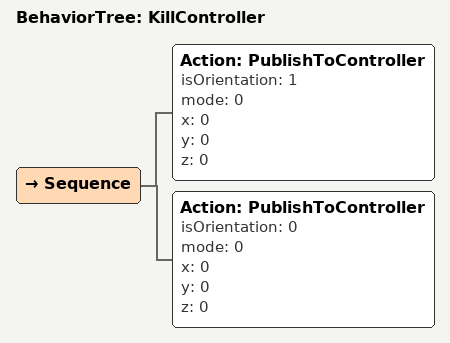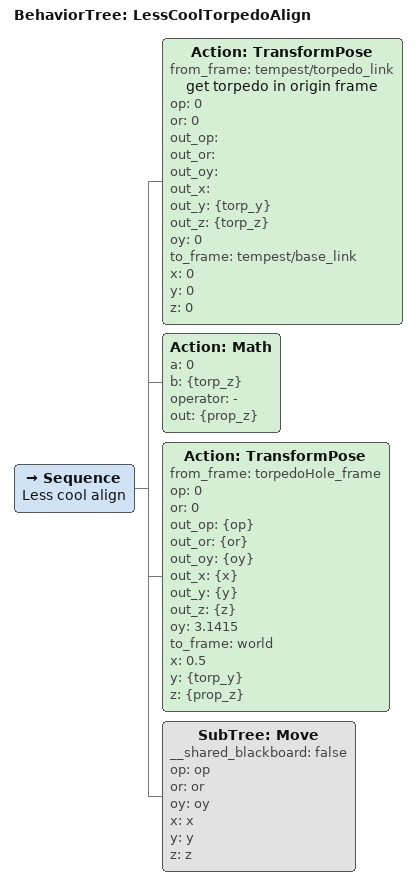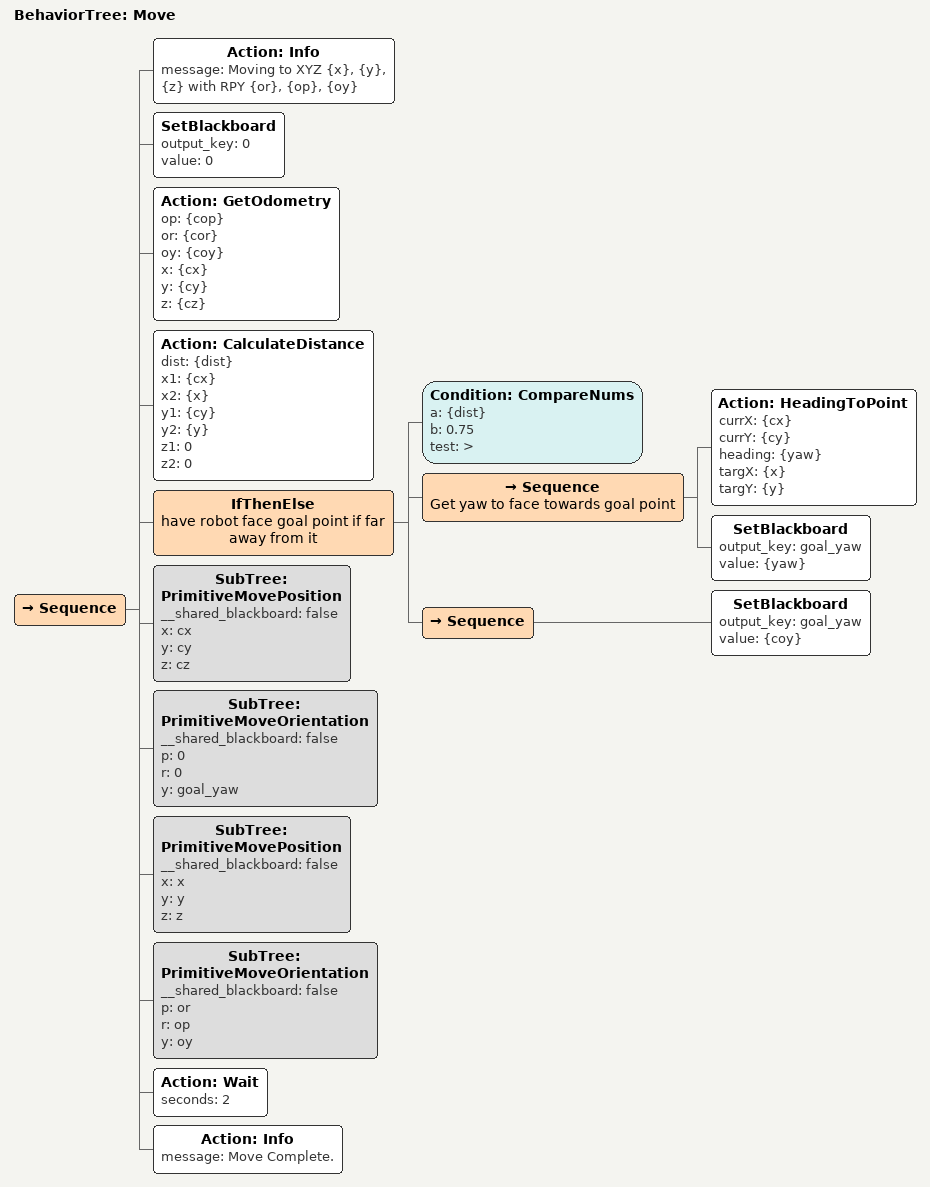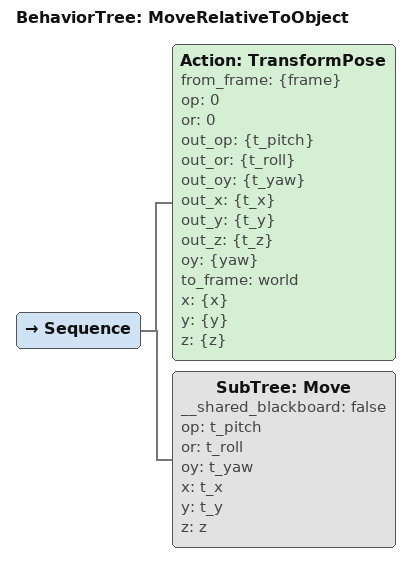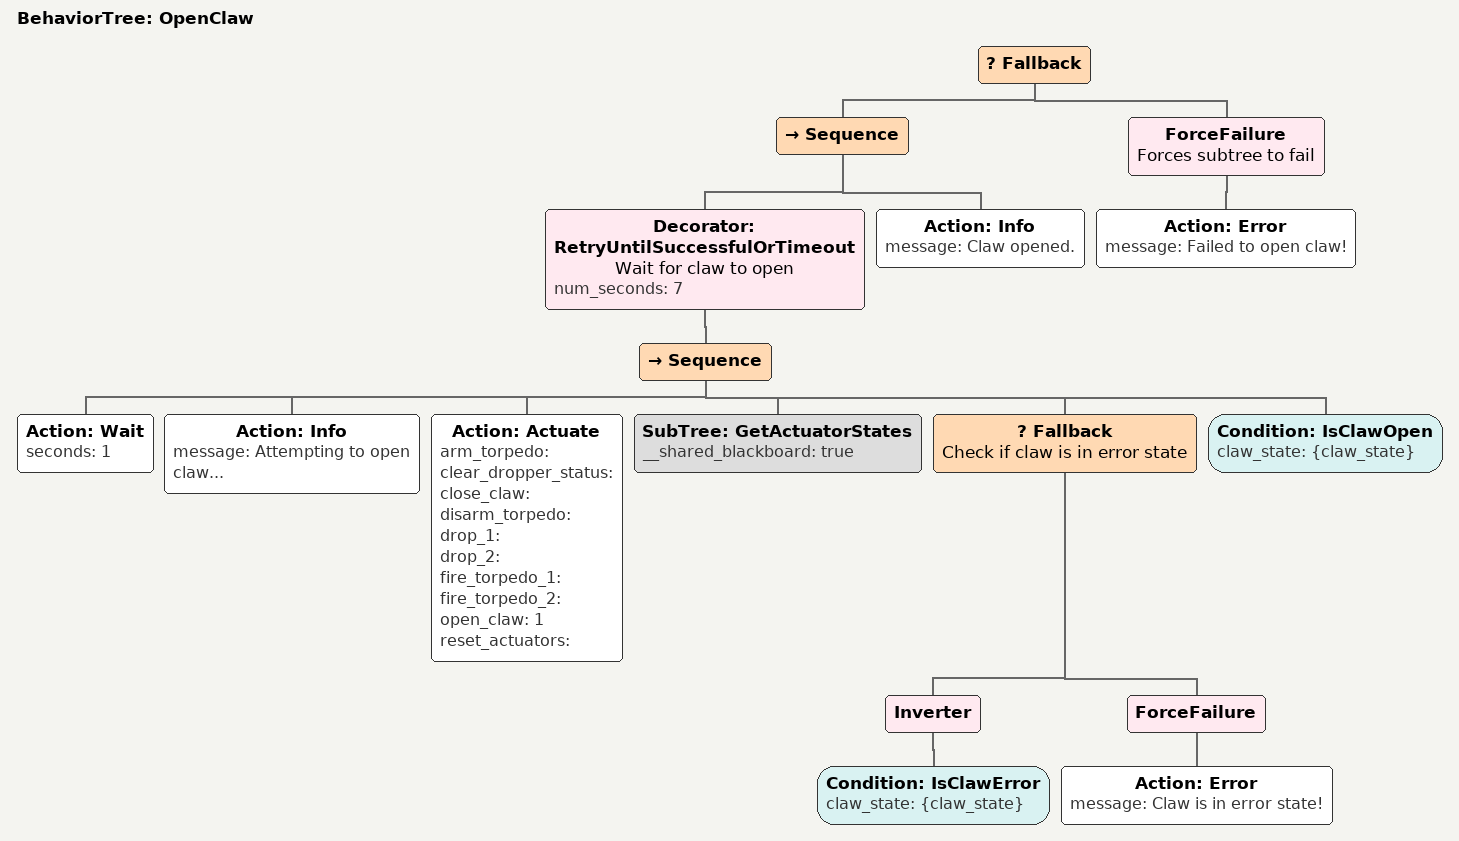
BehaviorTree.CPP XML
<BehaviorTree ID="KillController">
    <Sequence>
        <Action ID="PublishToController" isOrientation="1" mode="0" x="0" y="0" z="0"/>
        <Action ID="PublishToController" isOrientation="0" mode="0" x="0" y="0" z="0"/>
    </Sequence>
</BehaviorTree>

<BehaviorTree ID="LessCoolTorpedoAlign">
    <Sequence name="Less cool align">
        <Action ID="TransformPose" from_frame="tempest/torpedo_link" name="get torpedo in origin frame" op="0" or="0" out_op="" out_or="" out_oy="" out_x="" out_y="{torp_y}" out_z="{torp_z}" oy="0" to_frame="tempest/base_link" x="0" y="0" z="0"/>
        <Action ID="Math" a="0" b="{torp_z}" operator="-" out="{prop_z}"/>
        <Action ID="TransformPose" from_frame="torpedoHole_frame" op="0" or="0" out_op="{op}" out_or="{or}" out_oy="{oy}" out_x="{x}" out_y="{y}" out_z="{z}" oy="3.1415" to_frame="world" x="0.5" y="{torp_y}" z="{prop_z}"/>
        <SubTree ID="Move" __shared_blackboard="false" op="op" or="or" oy="oy" x="x" y="y" z="z"/>
    </Sequence>
</BehaviorTree>

<BehaviorTree ID="Move">
    <Sequence>
        <Action ID="Info" message="Moving to XYZ {x}, {y}, {z} with RPY {or}, {op}, {oy}"/>
        <SetBlackboard output_key="0" value="0"/>
        <Action ID="GetOdometry" op="{cop}" or="{cor}" oy="{coy}" x="{cx}" y="{cy}" z="{cz}"/>
        <Action ID="CalculateDistance" dist="{dist}" x1="{cx}" x2="{x}" y1="{cy}" y2="{y}" z1="0" z2="0"/>
        <IfThenElse name="have robot face goal point if far away from it">
            <Condition ID="CompareNums" a="{dist}" b="0.75" test=">"/>
            <Sequence name="Get yaw to face towards goal point">
                <Action ID="HeadingToPoint" currX="{cx}" currY="{cy}" heading="{yaw}" targX="{x}" targY="{y}"/>
                <SetBlackboard output_key="goal_yaw" value="{yaw}"/>
            </Sequence>
            <Sequence>
                <SetBlackboard output_key="goal_yaw" value="{coy}"/>
            </Sequence>
        </IfThenElse>
        <SubTree ID="PrimitiveMovePosition" __shared_blackboard="false" x="cx" y="cy" z="cz"/>
        <SubTree ID="PrimitiveMoveOrientation" __shared_blackboard="false" p="0" r="0" y="goal_yaw"/>
        <SubTree ID="PrimitiveMovePosition" __shared_blackboard="false" x="x" y="y" z="z"/>
        <SubTree ID="PrimitiveMoveOrientation" __shared_blackboard="false" p="or" r="op" y="oy"/>
        <Action ID="Wait" seconds="2"/>
        <Action ID="Info" message="Move Complete."/>
    </Sequence>
</BehaviorTree>

<BehaviorTree ID="MoveRelativeToObject">
    <Sequence>
        <Action ID="TransformPose" from_frame="{frame}" op="0" or="0" out_op="{t_pitch}" out_or="{t_roll}" out_oy="{t_yaw}" out_x="{t_x}" out_y="{t_y}" out_z="{t_z}" oy="{yaw}" to_frame="world" x="{x}" y="{y}" z="{z}"/>
        <SubTree ID="Move" __shared_blackboard="false" op="t_pitch" or="t_roll" oy="t_yaw" x="t_x" y="t_y" z="z"/>
    </Sequence>
</BehaviorTree>

<BehaviorTree ID="OpenClaw">
    <Fallback>
        <Sequence>
            <Decorator ID="RetryUntilSuccessfulOrTimeout" name="Wait for claw to open" num_seconds="7">
                <Sequence>
                    <Action ID="Wait" seconds="1"/>
                    <Action ID="Info" message="Attempting to open claw..."/>
                    <Action ID="Actuate" arm_torpedo="" clear_dropper_status="" close_claw="" disarm_torpedo="" drop_1="" drop_2="" fire_torpedo_1="" fire_torpedo_2="" open_claw="1" reset_actuators=""/>
                    <SubTree ID="GetActuatorStates" __shared_blackboard="true"/>
                    <Fallback name="Check if claw is in error state">
                        <Inverter>
                            <Condition ID="IsClawError" claw_state="{claw_state}"/>
                        </Inverter>
                        <ForceFailure>
                            <Action ID="Error" message="Claw is in error state!"/>
                        </ForceFailure>
                    </Fallback>
                    <Condition ID="IsClawOpen" claw_state="{claw_state}"/>
                </Sequence>
            </Decorator>
            <Action ID="Info" message="Claw opened."/>
        </Sequence>
        <ForceFailure name="Forces subtree to fail">
            <Action ID="Error" message="Failed to open claw!"/>
        </ForceFailure>
    </Fallback>
</BehaviorTree>
